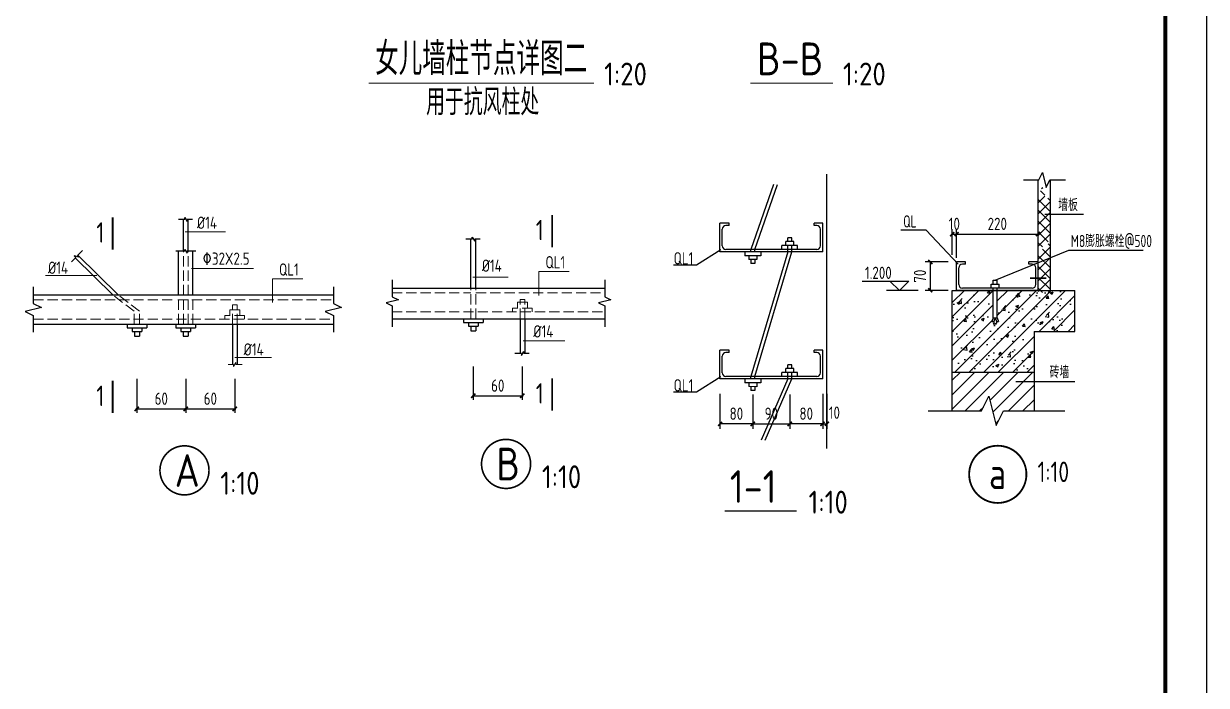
# Model space of a CAD drawing. Header units: millimetres. Extents: x 866309 to 879639, y 39442 to 44891.
# Drawn here: x 873738.4 to 874027.6, y 39610.6 to 39772.5 of the extents above; entities that cross this region are included whole.
import ezdxf

# ---------------------------------------------------------------- set-up
doc = ezdxf.new("R2010")
doc.units = ezdxf.units.MM
doc.header["$LTSCALE"] = 1000
doc.header["$MEASUREMENT"] = 0
doc.linetypes.add('2', pattern=[11.4, 9, -0.9, 0.6, -0.9])
doc.linetypes.add('DASH', pattern=[0.35, 0.25, -0.1])
for name, color, linetype, lineweight in [('1', 4, 'Continuous', 70), ('D3', 62, 'Continuous', 9), ('LZ', 64, 'Continuous', 9), ('数字', 3, 'Continuous', 9)]:
    doc.layers.add(name, color=color, linetype=linetype, lineweight=lineweight)
for name, color, linetype in [('10', 7, 'Continuous'), ('D1', 112, 'Continuous'), ('D2', 6, 'Continuous'), ('DIM', 7, 'Continuous'), ('PUB_DIM', 3, 'Continuous'), ('THIN', 7, 'Continuous'), ('中文', 7, 'Continuous'), ('文字', 7, 'Continuous'), ('标注', 7, 'Continuous'), ('桩', 6, 'Continuous'), ('独立基础', 2, 'Continuous'), ('轴线', 253, '2')]:
    doc.layers.add(name, color=color, linetype=linetype)
doc.styles.add('GBHZ', font='gbenor.shx', dxfattribs={"width": 0.9, "bigfont": 'gbcbig.shx'})
doc.dimstyles.new('100', dxfattribs={"dimscale": 0, "dimtxt": 3, "dimasz": 0.01, "dimexe": 1, "dimexo": 2, "dimgap": 1, "dimtad": 1, "dimdec": 0, "dimlfac": 100, "dimdsep": 46, "dimtxsty": 'GBHZ', "dimblk": 'JT', "dimcen": -2.5, "dimclrd": 7, "dimclre": 7, "dimclrt": 7, "dimadec": 0, "dimazin": 0, "dimtfac": 1, "dimtdec": 0, "dimtix": 1, "dimtmove": 2, "dimatfit": 3, "dimldrblk": 'JT', "dimfxl": 0, "dimtolj": 1, "dimlwd": -1, "dimlwe": -1, "dimarcsym": 0})
doc.dimstyles.new('Y10', dxfattribs={"dimscale": 0, "dimtxt": 3, "dimasz": 0.01, "dimexe": 1.2, "dimexo": 1, "dimgap": 1, "dimtad": 1, "dimdec": 0, "dimlfac": 10, "dimzin": 0, "dimdsep": 46, "dimtxsty": 'GBHZ', "dimblk1": 'DX', "dimblk2": 'DX', "dimsah": 1, "dimcen": 0.09, "dimdle": 1, "dimadec": 0, "dimazin": 0, "dimtfac": 1, "dimtdec": 0, "dimtix": 1, "dimtmove": 2, "dimatfit": 3, "dimldrblk": 'DX', "dimfxl": 0, "dimtolj": 1, "dimtzin": 0, "dimarcsym": 0})

# ---------------------------------------------------------------- blocks, each defined once
blk = doc.blocks.new('DX')
at = {"color": 0, "linetype": 'ByBlock', "const_width": 40}
blk.add_lwpolyline([(-54, -51), (46, 49)], dxfattribs=at)
blk = doc.blocks.new('*D45')
at = {"layer": 'Defpoints', "color": 0, "linetype": 'ByBlock', "transparency": 16777216}
for p in [(873965.49, 39714.18), (873960.09, 39707.19), (873965.49, 39707.19)]:
    blk.add_point(p, dxfattribs=at)
at = {"layer": 'dim', "color": 0, "linetype": 'ByBlock', "lineweight": -2, "transparency": 16777216}
for p, q in [((873964.49, 39714.18), (873958.89, 39714.18)), ((873960.09, 39714.17), (873960.09, 39707.2)), ((873964.49, 39707.19), (873958.89, 39707.19))]:
    blk.add_line(p, q, dxfattribs=at)
at = {"layer": 'dim', "color": 0, "linetype": 'ByBlock', "lineweight": -2, "transparency": 16777216, "xscale": 0.01, "yscale": 0.01, "zscale": 0.01}
for p, rotation in [((873960.09, 39714.18), 90), ((873960.09, 39707.19), 270)]:
    blk.add_blockref('DX', p, dxfattribs=dict(at, rotation=rotation))
at = {"layer": 'dim', "color": 0, "linetype": 'ByBlock', "transparency": 16777216, "insert": (873957.59, 39710.69), "char_height": 3, "attachment_point": 5, "rotation": 90, "style": 'GBHZ'}
blk.add_mtext('\\A1;70', dxfattribs=at)
blk = doc.blocks.new('*D46')
at = {"layer": 'Defpoints', "color": 0, "linetype": 'ByBlock', "transparency": 16777216}
for p in [(873966.49, 39720.99), (873965.49, 39714.91), (873966.49, 39714.18)]:
    blk.add_point(p, dxfattribs=at)
at = {"layer": 'dim', "color": 0, "linetype": 'ByBlock', "lineweight": -2, "transparency": 16777216}
for p, q in [((873965.48, 39720.99), (873965.47, 39720.99)), ((873965.49, 39715.91), (873965.49, 39722.19)), ((873965.49, 39720.99), (873966.49, 39720.99)), ((873966.49, 39715.18), (873966.49, 39722.19)), ((873966.5, 39720.99), (873966.51, 39720.99))]:
    blk.add_line(p, q, dxfattribs=at)
at = {"layer": 'dim', "color": 0, "linetype": 'ByBlock', "lineweight": -2, "transparency": 16777216, "xscale": 0.01, "yscale": 0.01, "zscale": 0.01}
blk.add_blockref('DX', (873965.49, 39720.99), dxfattribs=at)
at = {"layer": 'dim', "color": 0, "linetype": 'ByBlock', "lineweight": -2, "transparency": 16777216, "xscale": 0.01, "yscale": 0.01, "zscale": 0.01, "rotation": 180}
blk.add_blockref('DX', (873966.49, 39720.99), dxfattribs=at)
at = {"layer": 'dim', "color": 0, "linetype": 'ByBlock', "transparency": 16777216, "insert": (873965.99, 39723.49), "char_height": 3, "attachment_point": 5, "style": 'GBHZ'}
blk.add_mtext('\\A1;10', dxfattribs=at)
blk = doc.blocks.new('*D47')
at = {"layer": 'Defpoints', "color": 0, "linetype": 'ByBlock', "transparency": 16777216}
for p in [(873986.49, 39720.99), (873966.49, 39714.18), (873986.49, 39714.18)]:
    blk.add_point(p, dxfattribs=at)
at = {"layer": 'dim', "color": 0, "linetype": 'ByBlock', "lineweight": -2, "transparency": 16777216}
for p, q in [((873966.49, 39715.18), (873966.49, 39722.19)), ((873966.5, 39720.99), (873986.48, 39720.99)), ((873986.49, 39715.18), (873986.49, 39722.19))]:
    blk.add_line(p, q, dxfattribs=at)
at = {"layer": 'dim', "color": 0, "linetype": 'ByBlock', "lineweight": -2, "transparency": 16777216, "xscale": 0.01, "yscale": 0.01, "zscale": 0.01, "rotation": 180}
blk.add_blockref('DX', (873966.49, 39720.99), dxfattribs=at)
at = {"layer": 'dim', "color": 0, "linetype": 'ByBlock', "lineweight": -2, "transparency": 16777216, "xscale": 0.01, "yscale": 0.01, "zscale": 0.01}
blk.add_blockref('DX', (873986.49, 39720.99), dxfattribs=at)
at = {"layer": 'dim', "color": 0, "linetype": 'ByBlock', "transparency": 16777216, "insert": (873976.49, 39723.49), "char_height": 3, "attachment_point": 5, "style": 'GBHZ'}
blk.add_mtext('\\A1;220', dxfattribs=at)
blk = doc.blocks.new('JT')
at = {"color": 3}
blk.add_line((-20, 0), (20, 0), dxfattribs=at)
at = {"color": 3, "const_width": 40}
blk.add_lwpolyline([(-53, -53), (53, 53)], dxfattribs=at)
blk = doc.blocks.new('*D3747')
at = {"layer": 'Defpoints', "color": 0, "linetype": 'ByBlock', "transparency": 16777216}
for p in [(873848.34, 39690.58), (873860.34, 39690.58), (873860.34, 39681.41)]:
    blk.add_point(p, dxfattribs=at)
at = {"layer": 'DIM', "color": 7, "linetype": 'ByBlock', "transparency": 16777216}
for p, q in [((873848.34, 39688.58), (873848.34, 39680.41)), ((873860.34, 39688.58), (873860.34, 39680.41)), ((873848.35, 39681.41), (873860.33, 39681.41))]:
    blk.add_line(p, q, dxfattribs=at)
at = {"layer": 'DIM', "color": 7, "linetype": 'ByBlock', "transparency": 16777216, "xscale": 0.01, "yscale": 0.01, "zscale": 0.01, "rotation": 180}
blk.add_blockref('JT', (873848.34, 39681.41), dxfattribs=at)
at = {"layer": 'DIM', "color": 7, "linetype": 'ByBlock', "transparency": 16777216, "xscale": 0.01, "yscale": 0.01, "zscale": 0.01}
blk.add_blockref('JT', (873860.34, 39681.41), dxfattribs=at)
at = {"layer": 'DIM', "color": 7, "linetype": 'ByBlock', "transparency": 16777216, "insert": (873854.34, 39683.91), "char_height": 3, "attachment_point": 5, "style": 'GBHZ'}
blk.add_mtext('\\A1;60', dxfattribs=at)
blk = doc.blocks.new('*D3778')
at = {"layer": 'Defpoints', "color": 0, "linetype": 'ByBlock', "transparency": 16777216}
for p in [(873778.05, 39687.53, 6.02), (873790.05, 39687.53, 6.02), (873790.05, 39678.21)]:
    blk.add_point(p, dxfattribs=at)
at = {"layer": 'DIM', "color": 7, "linetype": 'ByBlock', "transparency": 16777216}
for p, q in [((873778.05, 39685.53), (873778.05, 39677.21)), ((873790.05, 39685.53), (873790.05, 39677.21)), ((873778.06, 39678.21), (873790.04, 39678.21))]:
    blk.add_line(p, q, dxfattribs=at)
at = {"layer": 'DIM', "color": 7, "linetype": 'ByBlock', "transparency": 16777216, "xscale": 0.01, "yscale": 0.01, "zscale": 0.01, "rotation": 180}
blk.add_blockref('JT', (873778.05, 39678.21), dxfattribs=at)
at = {"layer": 'DIM', "color": 7, "linetype": 'ByBlock', "transparency": 16777216, "xscale": 0.01, "yscale": 0.01, "zscale": 0.01}
blk.add_blockref('JT', (873790.05, 39678.21), dxfattribs=at)
at = {"layer": 'DIM', "color": 7, "linetype": 'ByBlock', "transparency": 16777216, "insert": (873784.05, 39680.71), "char_height": 3, "attachment_point": 5, "style": 'GBHZ'}
blk.add_mtext('\\A1;60', dxfattribs=at)
blk = doc.blocks.new('*D3779')
at = {"layer": 'Defpoints', "color": 0, "linetype": 'ByBlock', "transparency": 16777216}
for p in [(873766.05, 39687.53, 6.02), (873778.05, 39687.53, 6.02), (873778.05, 39678.21)]:
    blk.add_point(p, dxfattribs=at)
at = {"layer": 'DIM', "color": 7, "linetype": 'ByBlock', "transparency": 16777216}
for p, q in [((873766.05, 39685.53), (873766.05, 39677.21)), ((873778.05, 39685.53), (873778.05, 39677.21)), ((873766.06, 39678.21), (873778.04, 39678.21))]:
    blk.add_line(p, q, dxfattribs=at)
at = {"layer": 'DIM', "color": 7, "linetype": 'ByBlock', "transparency": 16777216, "xscale": 0.01, "yscale": 0.01, "zscale": 0.01, "rotation": 180}
blk.add_blockref('JT', (873766.05, 39678.21), dxfattribs=at)
at = {"layer": 'DIM', "color": 7, "linetype": 'ByBlock', "transparency": 16777216, "xscale": 0.01, "yscale": 0.01, "zscale": 0.01}
blk.add_blockref('JT', (873778.05, 39678.21), dxfattribs=at)
at = {"layer": 'DIM', "color": 7, "linetype": 'ByBlock', "transparency": 16777216, "insert": (873772.05, 39680.71), "char_height": 3, "attachment_point": 5, "style": 'GBHZ'}
blk.add_mtext('\\A1;60', dxfattribs=at)
blk = doc.blocks.new('*D3800')
at = {"layer": 'Defpoints', "color": 0, "linetype": 'ByBlock', "transparency": 16777216}
for p in [(873933.8, 39682.93), (873925.75, 39682.69), (873925.75, 39674.54)]:
    blk.add_point(p, dxfattribs=at)
at = {"layer": 'DIM', "color": 0, "linetype": 'ByBlock', "lineweight": -2, "transparency": 16777216}
for p, q in [((873925.75, 39681.69), (873925.75, 39673.34)), ((873933.8, 39681.93), (873933.8, 39673.34)), ((873933.79, 39674.54), (873925.76, 39674.54))]:
    blk.add_line(p, q, dxfattribs=at)
at = {"layer": 'DIM', "color": 0, "linetype": 'ByBlock', "lineweight": -2, "transparency": 16777216, "xscale": 0.01, "yscale": 0.01, "zscale": 0.01, "rotation": 180}
blk.add_blockref('DX', (873925.75, 39674.54), dxfattribs=at)
at = {"layer": 'DIM', "color": 0, "linetype": 'ByBlock', "lineweight": -2, "transparency": 16777216, "xscale": 0.01, "yscale": 0.01, "zscale": 0.01}
blk.add_blockref('DX', (873933.8, 39674.54), dxfattribs=at)
at = {"layer": 'DIM', "color": 0, "linetype": 'ByBlock', "transparency": 16777216, "insert": (873929.77, 39677.04), "char_height": 3, "attachment_point": 5, "style": 'GBHZ'}
blk.add_mtext('\\A1;80', dxfattribs=at)
blk = doc.blocks.new('*D3801')
at = {"layer": 'Defpoints', "color": 0, "linetype": 'ByBlock', "transparency": 16777216}
for p in [(873908.66, 39682.93), (873916.71, 39682.72), (873908.66, 39674.54)]:
    blk.add_point(p, dxfattribs=at)
at = {"layer": 'DIM', "color": 0, "linetype": 'ByBlock', "lineweight": -2, "transparency": 16777216}
for p, q in [((873908.66, 39681.93), (873908.66, 39673.34)), ((873916.71, 39681.72), (873916.71, 39673.34)), ((873916.7, 39674.54), (873908.67, 39674.54))]:
    blk.add_line(p, q, dxfattribs=at)
at = {"layer": 'DIM', "color": 0, "linetype": 'ByBlock', "lineweight": -2, "transparency": 16777216, "xscale": 0.01, "yscale": 0.01, "zscale": 0.01, "rotation": 180}
blk.add_blockref('DX', (873908.66, 39674.54), dxfattribs=at)
at = {"layer": 'DIM', "color": 0, "linetype": 'ByBlock', "lineweight": -2, "transparency": 16777216, "xscale": 0.01, "yscale": 0.01, "zscale": 0.01}
blk.add_blockref('DX', (873916.71, 39674.54), dxfattribs=at)
at = {"layer": 'DIM', "color": 0, "linetype": 'ByBlock', "transparency": 16777216, "insert": (873912.69, 39677.04), "char_height": 3, "attachment_point": 5, "style": 'GBHZ'}
blk.add_mtext('\\A1;80', dxfattribs=at)
blk = doc.blocks.new('*D3802')
at = {"layer": 'Defpoints', "color": 0, "linetype": 'ByBlock', "transparency": 16777216}
for p in [(873933.8, 39682.93), (873934.8, 39682.93), (873934.8, 39674.54)]:
    blk.add_point(p, dxfattribs=at)
at = {"layer": 'DIM', "color": 0, "linetype": 'ByBlock', "lineweight": -2, "transparency": 16777216}
for p, q in [((873933.8, 39681.93), (873933.8, 39673.34)), ((873934.8, 39681.93), (873934.8, 39673.34)), ((873933.79, 39674.54), (873933.78, 39674.54)), ((873933.8, 39674.54), (873934.8, 39674.54)), ((873934.81, 39674.54), (873934.82, 39674.54))]:
    blk.add_line(p, q, dxfattribs=at)
at = {"layer": 'DIM', "color": 0, "linetype": 'ByBlock', "lineweight": -2, "transparency": 16777216, "xscale": 0.01, "yscale": 0.01, "zscale": 0.01}
blk.add_blockref('DX', (873933.8, 39674.54), dxfattribs=at)
at = {"layer": 'DIM', "color": 0, "linetype": 'ByBlock', "lineweight": -2, "transparency": 16777216, "xscale": 0.01, "yscale": 0.01, "zscale": 0.01, "rotation": 180}
blk.add_blockref('DX', (873934.8, 39674.54), dxfattribs=at)
at = {"layer": 'DIM', "color": 0, "linetype": 'ByBlock', "transparency": 16777216, "insert": (873936.65, 39677.28), "char_height": 3, "attachment_point": 5, "style": 'GBHZ'}
blk.add_mtext('\\A1;10', dxfattribs=at)
blk = doc.blocks.new('*D3803')
at = {"layer": 'Defpoints', "color": 0, "linetype": 'ByBlock', "transparency": 16777216}
for p in [(873916.71, 39681.48), (873925.75, 39682.69), (873925.75, 39674.54)]:
    blk.add_point(p, dxfattribs=at)
at = {"layer": 'DIM', "color": 0, "linetype": 'ByBlock', "lineweight": -2, "transparency": 16777216}
for p, q in [((873916.71, 39680.48), (873916.71, 39673.34)), ((873925.75, 39681.69), (873925.75, 39673.34)), ((873916.72, 39674.54), (873925.74, 39674.54))]:
    blk.add_line(p, q, dxfattribs=at)
at = {"layer": 'DIM', "color": 0, "linetype": 'ByBlock', "lineweight": -2, "transparency": 16777216, "xscale": 0.01, "yscale": 0.01, "zscale": 0.01, "rotation": 180}
blk.add_blockref('DX', (873916.71, 39674.54), dxfattribs=at)
at = {"layer": 'DIM', "color": 0, "linetype": 'ByBlock', "lineweight": -2, "transparency": 16777216, "xscale": 0.01, "yscale": 0.01, "zscale": 0.01}
blk.add_blockref('DX', (873925.75, 39674.54), dxfattribs=at)
at = {"layer": 'DIM', "color": 0, "linetype": 'ByBlock', "transparency": 16777216, "insert": (873921.23, 39677.04), "char_height": 3, "attachment_point": 5, "style": 'GBHZ'}
blk.add_mtext('\\A1;90', dxfattribs=at)

msp = doc.modelspace()

# ---------------------------------------------------------------- hatches: boundary and pattern name
at = {"layer": 'dim', "linetype": 'ByBlock'}
h = msp.add_hatch(dxfattribs=at)
h.set_pattern_fill('ANSI37', color=256, scale=15, style=0)
h.set_pattern_definition([(45, (474538.305, 183627.478), (-1.325825215, 1.325825215), []), (135, (474538.305, 183627.478), (-1.325825215, -1.325825215), [])])
h.paths.add_polyline_path([(873989.492, 39730.795), (873989.363, 39730.795), (873988.463, 39728.995), (873987.563, 39732.595), (873986.663, 39730.795), (873986.492, 39730.795), (873986.492, 39716.904), (873989.492, 39719.615)])
h = msp.add_hatch(dxfattribs=at)
h.set_pattern_fill('ANSI37', color=256, scale=15, style=0)
h.set_pattern_definition([(45, (474538.305, 183626.978), (-1.325825215, 1.325825215), []), (135, (474538.305, 183626.978), (-1.325825215, -1.325825215), [])])
h.paths.add_polyline_path([(873989.492, 39719.115), (873986.492, 39716.404), (873986.492, 39706.686), (873989.492, 39706.686)])
h = msp.add_hatch(dxfattribs=at)
h.set_pattern_fill('ANSI31', color=256, scale=20, style=0)
h.set_pattern_definition([(45, (4499.455, -1951.883), (-1.767766953, 1.767766953), [])])
h.paths.add_polyline_path([(873985.492, 39697.186), (873995.489, 39697.186), (873995.489, 39707.186), (873976.473, 39707.186), (873976.473, 39700.501), (873976.798, 39699.607), (873976.317, 39699.607), (873976.317, 39699.209), (873975.992, 39698.928), (873975.667, 39699.209), (873975.667, 39699.607), (873975.186, 39699.607), (873975.512, 39700.501), (873975.512, 39707.186), (873966.492, 39707.186), (873965.492, 39707.186), (873965.492, 39687.185), (873985.492, 39687.185)])
h = msp.add_hatch(dxfattribs=at)
h.set_pattern_fill('ANSI31', color=256, scale=20, style=0)
h.set_pattern_definition([(45, (4730.483, -1510.0797), (-1.767766953, 1.767766953), [])])
h.paths.add_polyline_path([(873985.492, 39687.185), (873965.492, 39687.185), (873965.492, 39677.743), (873972.63, 39677.743), (873974.43, 39681.343), (873976.23, 39674.142), (873978.03, 39677.742), (873985.492, 39677.742)])
at = {"layer": '标注'}
h = msp.add_hatch(dxfattribs=at)
h.set_pattern_fill('AR-CONC', color=256)
h.set_pattern_definition([(50, (4499.455, -1951.883), (7.172601826, -0.62752135), [0.75, -8.25]), (355, (4499.455, -1951.883), (-1.387513336, 7.52192134), [0.6, -6.6]), (100.4514445, (4500.053, -1951.9354), (5.78508847, 6.89439991), [0.63740192, -7.01142112]), (46.1842, (4499.455, -1949.883), (10.67241331, -1.65519281), [1.125, -12.375]), (96.6356355, (4500.344, -1950.021), (9.34661946, 9.74118601), [0.95610342, -10.5171376]), (351.184164, (4499.455, -1949.883), (9.34661945, 9.741186), [0.9, -9.90000001]), (21, (4500.455, -1950.383), (5.96907052, -4.026188907), [0.75, -8.25]), (326, (4500.455, -1950.383), (2.43315332, 7.25150045), [0.6, -6.6]), (71.4514447, (4500.9524, -1950.7186), (8.40222377, 3.22531153), [0.6374019, -7.01142112]), (37.5, (4499.455, -1951.883), (0.121598553, 3.328938538), [0, -6.52, 0, -6.7, 0, -6.625]), (7.5, (4499.455, -1951.883), (2.630695374, 3.944117119), [0, -3.82, 0, -6.37, 0, -2.525]), (327.5, (4497.225, -1951.883), (5.338224362, -0.225548717), [0, -2.5, 0, -7.8, 0, -10.35]), (317.5, (4496.225, -1951.883), (5.831861693, 1.001049823), [0, -3.25, 0, -5.18, 0, -7.35])])
h.paths.add_polyline_path([(873985.492, 39697.186), (873995.489, 39697.186), (873995.489, 39707.186), (873976.473, 39707.186), (873976.473, 39700.501), (873976.798, 39699.607), (873976.317, 39699.607), (873976.317, 39699.209), (873975.992, 39698.928), (873975.667, 39699.209), (873975.667, 39699.607), (873975.186, 39699.607), (873975.512, 39700.501), (873975.512, 39707.186), (873966.492, 39707.186), (873965.492, 39707.186), (873965.492, 39687.185), (873985.492, 39687.185)])

# ---------------------------------------------------------------- linework, layer by layer
at = {"color": 0}
msp.add_line((874027.612, 40042.627), (874027.612, 39448.627), dxfattribs=at)
at = {"color": 251}
for p, q in [((873934.798, 39668.494), (873934.798, 39735.608)), ((873908.853, 39717.123, 1.667), (873902.976, 39713.369, -1.667)), ((873902.976, 39713.369, -1.667), (873897.289, 39713.369, -1.667)), ((873908.853, 39686.034, 1.667), (873902.976, 39682.28, -1.667)), ((873902.976, 39682.28, -1.667), (873897.289, 39682.28, -1.667))]:
    msp.add_line(p, q, dxfattribs=at)
at = {"color": 0, "const_width": 1}
msp.add_lwpolyline([(874017.612, 39458.627), (873211.612, 39458.627), (873211.612, 40032.627), (874017.612, 40032.627)], close=True, dxfattribs=at)
at = {"linetype": 'ByBlock', "ltscale": 0.5, "const_width": 0.4, "elevation": 6.024}
msp.add_lwpolyline([(873771.727, 39663.166, 1), (873783.727, 39663.166, 1)], format="xyb", close=True, dxfattribs=at)
at = {"linetype": 'ByBlock', "ltscale": 0.5, "const_width": 0.4}
msp.add_lwpolyline([(873850.371, 39664.742, 1), (873862.371, 39664.742, 1)], format="xyb", close=True, dxfattribs=at)
at = {"layer": '1', "color": 2, "const_width": 0.48}
for points in [[(873760.189, 39717.132), (873760.189, 39725.054)], [(873867.644, 39717.727), (873867.644, 39725.649)], [(873867.644, 39677.758), (873867.644, 39685.68)], [(873760.189, 39677.162), (873760.189, 39685.084)]]:
    msp.add_lwpolyline(points, dxfattribs=at)
at = {"layer": '10', "const_width": 0.45}
msp.add_lwpolyline([(873983.61, 39662.194, 1), (873969.61, 39662.194, 1), (873983.61, 39662.194, 1)], format="xyb", close=True, dxfattribs=at)
at = {"layer": 'D1', "color": 251}
for p, q in [((873777.782, 39724.556, 6.024), (873776.261, 39724.556, 6.024)), ((873777.782, 39724.556, 6.024), (873777.782, 39725.024, 6.024)), ((873777.782, 39725.024, 6.024), (873778.367, 39724.088, 6.024)), ((873779.654, 39724.556, 6.024), (873778.367, 39724.556, 6.024)), ((873778.367, 39724.088, 6.024), (873778.367, 39724.556, 6.024)), ((873848.099, 39719.722), (873846.537, 39719.722)), ((873848.099, 39719.722), (873848.099, 39720.203)), ((873848.099, 39720.203), (873848.7, 39719.242)), ((873850.023, 39719.722), (873848.7, 39719.722)), ((873848.7, 39719.242), (873848.7, 39719.722)), ((873750.109, 39714.233, 6.024), (873751.128, 39715.261, 6.024)), ((873751.965, 39715.359, 6.024), (873750.754, 39715.632, 6.024)), ((873750.754, 39715.632, 6.024), (873751.128, 39715.261, 6.024)), ((873751.591, 39715.729, 6.024), (873752.795, 39716.945, 6.024)), ((873751.591, 39715.729, 6.024), (873751.965, 39715.359, 6.024)), ((873777.782, 39716.766, 6.024), (873775.594, 39716.766, 6.024)), ((873777.782, 39717.234, 6.024), (873778.367, 39716.298, 6.024)), ((873777.782, 39716.766, 6.024), (873777.782, 39717.234, 6.024)), ((873780.509, 39716.766, 6.024), (873778.367, 39716.766, 6.024)), ((873778.367, 39716.298, 6.024), (873778.367, 39716.766, 6.024)), ((873860.101, 39691.762), (873858.538, 39691.762)), ((873860.101, 39691.281), (873860.702, 39692.243)), ((873860.101, 39691.762), (873860.101, 39691.281)), ((873860.702, 39692.243), (873860.702, 39691.762)), ((873862.024, 39691.762), (873860.702, 39691.762))]:
    msp.add_line(p, q, dxfattribs=at)
at = {"layer": 'D1'}
for p, q in [((873943.486, 39709.49), (873954.84, 39709.49)), ((873950.232, 39709.49), (873952.536, 39707.186)), ((873954.84, 39709.49), (873952.536, 39707.186)), ((873957.156, 39707.186), (873949.361, 39707.186))]:
    msp.add_line(p, q, dxfattribs=at)
at = {"layer": 'D2'}
for p, q in [((873921.75, 39733.077), (873916.229, 39717.221)), ((873917.191, 39717.221), (873922.712, 39733.077)), ((873777.466, 39716.766, 6.024), (873777.466, 39724.567, 6.024)), ((873778.636, 39716.766, 6.024), (873778.636, 39724.567, 6.024)), ((873910.924, 39723.656), (873908.664, 39723.656)), ((873908.664, 39716.657), (873908.664, 39723.656)), ((873910.924, 39723.092), (873910.924, 39723.656)), ((873933.798, 39723.656), (873931.744, 39723.656)), ((873931.744, 39723.092), (873931.744, 39723.656)), ((873933.798, 39716.657), (873933.798, 39723.656)), ((873909.234, 39718.122), (873909.234, 39722.191)), ((873910.924, 39723.092), (873910.136, 39723.092)), ((873932.333, 39723.092), (873931.744, 39723.092)), ((873933.234, 39718.122), (873933.234, 39722.191)), ((873847.776, 39707.78), (873847.776, 39719.722)), ((873848.978, 39707.78), (873848.978, 39719.722)), ((873927.673, 39718.181), (873923.827, 39718.18)), ((873923.827, 39717.219), (873923.827, 39718.18)), ((873926.712, 39719.143), (873924.788, 39719.142)), ((873924.789, 39718.181), (873924.788, 39719.142)), ((873925.269, 39719.142), (873925.269, 39720.104)), ((873926.23, 39720.104), (873925.269, 39720.104)), ((873925.278, 39716.657), (873925.279, 39718.181)), ((873926.231, 39719.143), (873926.23, 39720.104)), ((873926.24, 39716.657), (873926.241, 39718.192)), ((873926.712, 39718.181), (873926.712, 39719.143)), ((873927.674, 39717.22), (873927.673, 39718.181)), ((873760.208, 39706.083, 6.024), (873751.034, 39715.166, 6.024)), ((873761.524, 39706.083, 6.024), (873751.685, 39715.824, 6.024)), ((873776.296, 39706.083, 6.024), (873776.296, 39716.766, 6.024)), ((873779.806, 39706.083, 6.024), (873779.806, 39716.766, 6.024)), ((873933.798, 39716.657), (873908.664, 39716.657)), ((873932.333, 39717.221), (873910.136, 39717.221)), ((873914.787, 39716.659), (873914.786, 39715.698)), ((873918.633, 39715.697), (873914.786, 39715.698)), ((873915.748, 39715.698), (873915.748, 39714.736)), ((873917.671, 39714.735), (873915.748, 39714.736)), ((873916.228, 39714.736), (873916.228, 39713.774)), ((873916.229, 39716.659), (873916.229, 39717.221)), ((873925.278, 39716.657), (873916.229, 39686.132)), ((873917.19, 39714.736), (873917.19, 39713.774)), ((873917.191, 39716.659), (873917.191, 39717.221)), ((873917.191, 39686.132), (873926.24, 39716.657)), ((873917.671, 39715.697), (873917.671, 39714.735)), ((873918.633, 39716.658), (873918.633, 39715.697)), ((873917.19, 39713.774), (873916.228, 39713.774)), ((873968.746, 39714.184), (873966.492, 39714.184)), ((873966.492, 39707.186), (873966.492, 39714.184)), ((873967.062, 39708.651), (873967.062, 39712.719)), ((873968.746, 39713.621), (873967.964, 39713.621)), ((873968.746, 39713.621), (873968.746, 39714.184)), ((873986.492, 39714.184), (873984.239, 39714.184)), ((873984.239, 39713.621), (873984.239, 39714.184)), ((873985.027, 39713.621), (873984.239, 39713.621)), ((873985.929, 39708.651), (873985.929, 39712.719)), ((873986.492, 39707.186), (873986.492, 39714.184)), ((873975.512, 39708.711), (873975.512, 39709.673)), ((873975.512, 39709.673), (873976.473, 39709.673)), ((873976.473, 39708.711), (873976.473, 39709.673)), ((873740.743, 39706.083, 6.024), (873776.063, 39706.083, 6.024)), ((873776.063, 39706.083, 6.024), (873814.16, 39706.083, 6.024)), ((873828.435, 39707.78), (873847.776, 39707.78)), ((873828.435, 39707.78), (873847.776, 39707.78)), ((873847.776, 39707.78), (873880.481, 39707.78)), ((873848.978, 39707.78), (873880.481, 39707.78)), ((873986.492, 39707.186), (873966.492, 39707.186)), ((873985.027, 39707.75), (873967.964, 39707.75)), ((873975.031, 39707.75), (873975.031, 39708.711)), ((873975.031, 39708.711), (873976.954, 39708.711)), ((873975.512, 39700.501), (873975.512, 39707.75)), ((873976.473, 39700.501), (873976.473, 39707.75)), ((873976.954, 39707.75), (873976.954, 39708.711)), ((873828.435, 39700.278), (873880.481, 39700.278)), ((873845.973, 39700.278), (873845.973, 39699.376)), ((873850.781, 39700.278), (873850.781, 39699.376)), ((873859.777, 39700.278), (873859.777, 39691.762)), ((873860.979, 39700.278), (873860.979, 39691.762)), ((873975.512, 39700.501), (873975.186, 39699.607)), ((873975.512, 39700.501), (873976.473, 39700.501)), ((873975.992, 39700.501), (873975.667, 39699.607)), ((873975.992, 39700.501), (873976.317, 39699.607)), ((873976.473, 39700.501), (873976.798, 39699.607)), ((873740.743, 39698.971, 6.024), (873811.112, 39698.971, 6.024)), ((873740.743, 39698.971, 6.024), (873814.16, 39698.971, 6.024)), ((873763.704, 39698.971, 6.024), (873763.704, 39698.069, 6.024)), ((873763.704, 39698.069, 6.024), (873768.512, 39698.069, 6.024)), ((873764.906, 39698.069, 6.024), (873764.906, 39697.167, 6.024)), ((873767.31, 39698.069, 6.024), (873767.31, 39697.167, 6.024)), ((873768.512, 39698.971, 6.024), (873768.512, 39698.069, 6.024)), ((873775.631, 39698.971, 6.024), (873775.631, 39698.069, 6.024)), ((873775.631, 39698.069, 6.024), (873780.439, 39698.069, 6.024)), ((873776.833, 39698.069, 6.024), (873776.833, 39697.167, 6.024)), ((873779.237, 39698.069, 6.024), (873779.237, 39697.167, 6.024)), ((873780.439, 39698.971, 6.024), (873780.439, 39698.069, 6.024)), ((873789.435, 39698.971, 6.024), (873789.435, 39689.054, 6.024)), ((873790.637, 39698.971, 6.024), (873790.637, 39689.054, 6.024)), ((873845.973, 39699.376), (873850.781, 39699.376)), ((873847.175, 39699.376), (873847.175, 39698.474)), ((873847.175, 39698.474), (873849.579, 39698.474)), ((873847.776, 39698.474), (873847.776, 39697.272)), ((873847.776, 39697.272), (873848.978, 39697.272)), ((873848.978, 39698.474), (873848.978, 39697.272)), ((873849.579, 39699.376), (873849.579, 39698.474)), ((873975.186, 39699.607), (873975.667, 39699.607)), ((873975.667, 39699.607), (873975.667, 39699.209)), ((873975.667, 39699.209), (873975.992, 39698.928)), ((873976.317, 39699.209), (873975.992, 39698.928)), ((873976.317, 39699.607), (873976.798, 39699.607)), ((873976.317, 39699.607), (873976.317, 39699.209)), ((873764.906, 39697.167, 6.024), (873767.31, 39697.167, 6.024)), ((873765.507, 39697.167, 6.024), (873765.507, 39695.965, 6.024)), ((873765.507, 39695.965, 6.024), (873766.709, 39695.965, 6.024)), ((873766.709, 39697.167, 6.024), (873766.709, 39695.965, 6.024)), ((873776.833, 39697.167, 6.024), (873779.237, 39697.167, 6.024)), ((873777.434, 39697.167, 6.024), (873777.434, 39695.965, 6.024)), ((873777.434, 39695.965, 6.024), (873778.636, 39695.965, 6.024)), ((873778.636, 39697.167, 6.024), (873778.636, 39695.965, 6.024)), ((873910.924, 39692.567), (873908.664, 39692.567)), ((873908.664, 39685.568), (873908.664, 39692.567)), ((873910.924, 39692.003), (873910.136, 39692.003)), ((873910.924, 39692.003), (873910.924, 39692.567)), ((873933.798, 39692.567), (873931.744, 39692.567)), ((873931.744, 39692.003), (873931.744, 39692.567)), ((873932.333, 39692.003), (873931.744, 39692.003)), ((873933.798, 39685.568), (873933.798, 39692.567)), ((873909.234, 39687.033), (873909.234, 39691.102)), ((873925.269, 39688.053), (873925.269, 39689.015)), ((873926.23, 39689.015), (873925.269, 39689.015)), ((873926.231, 39688.054), (873926.23, 39689.015)), ((873933.234, 39687.033), (873933.234, 39691.102)), ((873932.333, 39686.132), (873910.136, 39686.132)), ((873916.229, 39685.57), (873916.229, 39686.132)), ((873917.191, 39685.57), (873917.191, 39686.132)), ((873927.673, 39687.092), (873923.827, 39687.091)), ((873923.827, 39686.13), (873923.827, 39687.091)), ((873926.712, 39688.054), (873924.788, 39688.053)), ((873924.789, 39687.092), (873924.788, 39688.053)), ((873925.278, 39685.568), (873925.279, 39687.092)), ((873926.24, 39685.568), (873926.241, 39687.103)), ((873926.712, 39687.092), (873926.712, 39688.054)), ((873927.674, 39686.131), (873927.673, 39687.092)), ((873933.798, 39685.568), (873908.664, 39685.568)), ((873914.787, 39685.571), (873914.786, 39684.609)), ((873918.633, 39684.608), (873914.786, 39684.609)), ((873915.748, 39684.609), (873915.748, 39683.647)), ((873917.671, 39683.646), (873915.748, 39683.647)), ((873916.228, 39683.647), (873916.228, 39682.685)), ((873917.19, 39683.647), (873917.19, 39682.685)), ((873917.671, 39684.608), (873917.671, 39683.646)), ((873918.633, 39685.569), (873918.633, 39684.608)), ((873925.278, 39685.568), (873918.781, 39670.568)), ((873919.743, 39670.568), (873926.24, 39685.568)), ((873917.19, 39682.685), (873916.228, 39682.685))]:
    msp.add_line(p, q, dxfattribs=at)
for centre, start, end in [((873910.136, 39722.191), 90, 180), ((873932.333, 39722.191), 0, 90), ((873910.136, 39718.122), 180, 270), ((873932.333, 39718.122), 270, 0), ((873967.964, 39712.719), 90, 180), ((873985.027, 39712.719), 0, 90), ((873967.964, 39708.651), 180, 270), ((873985.027, 39708.651), 270, 0), ((873910.136, 39691.102), 90, 180), ((873932.333, 39691.102), 0, 90), ((873910.136, 39687.033), 180, 270), ((873932.333, 39687.033), 270, 0)]:
    msp.add_arc(centre, 0.902, start, end, dxfattribs=at)
at = {"layer": 'D3', "color": 251}
for p, q in [((873787.761, 39721.53, 6.024), (873777.925, 39721.53, 6.024)), ((873779.429, 39712.593, 6.024), (873794.604, 39712.593, 6.024)), ((873864.362, 39711.81), (873864.362, 39705.993)), ((873864.362, 39711.81), (873871.824, 39711.81)), ((873756.272, 39710.858, 6.024), (873743.756, 39710.858, 6.024)), ((873799.218, 39710.03), (873799.218, 39704.214)), ((873799.218, 39710.03), (873806.68, 39710.03)), ((873848.279, 39710.447), (873856.878, 39710.447)), ((873860.52, 39694.849), (873870.701, 39694.849)), ((873798.99, 39690.752, 6.024), (873790.015, 39690.752, 6.024))]:
    msp.add_line(p, q, dxfattribs=at)
at = {"layer": 'D3'}
for p, q in [((873788.45, 39689.054, 6.024), (873789.737, 39689.054, 6.024)), ((873790.322, 39689.522, 6.024), (873789.737, 39688.586, 6.024)), ((873789.737, 39688.586, 6.024), (873789.737, 39689.054, 6.024)), ((873790.322, 39689.054, 6.024), (873790.322, 39689.522, 6.024)), ((873790.322, 39689.054, 6.024), (873791.843, 39689.054, 6.024))]:
    msp.add_line(p, q, dxfattribs=at)
at = {"layer": 'dim', "linetype": 'ByBlock'}
for p, q in [((873986.492, 39707.186), (873986.492, 39734.221)), ((873989.492, 39707.186), (873989.492, 39734.221)), ((873988.121, 39725.885), (873997.55, 39725.885)), ((873959.096, 39721.945), (873952.9, 39721.945)), ((873966.917, 39713.625), (873959.096, 39721.945)), ((873975.992, 39709.673), (873994.017, 39717.086)), ((873994.017, 39717.086), (874012.149, 39717.086)), ((873980.989, 39684.881), (873995.47, 39684.881))]:
    msp.add_line(p, q, dxfattribs=at)
at = {"layer": 'dim', "linetype": 'ByBlock', "const_width": 0.4}
msp.add_lwpolyline([(873988.519, 39710.185), (873984.482, 39710.185)], dxfattribs=at)
at = {"layer": 'LZ', "color": 251, "linetype": 'DASH', "ltscale": 0.01}
for p, q in [((873777.466, 39706.083, 6.024), (873777.466, 39716.766, 6.024)), ((873778.636, 39706.083, 6.024), (873778.636, 39716.766, 6.024)), ((873765.392, 39702.139, 6.024), (873760.208, 39706.083, 6.024)), ((873766.709, 39702.139, 6.024), (873761.524, 39706.083, 6.024)), ((873776.296, 39698.971, 6.024), (873776.296, 39706.083, 6.024)), ((873777.466, 39698.971, 6.024), (873777.466, 39706.04, 6.024)), ((873778.636, 39698.971, 6.024), (873778.636, 39705.984, 6.024)), ((873779.806, 39698.971, 6.024), (873779.806, 39705.984, 6.024)), ((873828.435, 39706.578), (873847.776, 39706.578)), ((873847.776, 39700.278), (873847.776, 39707.78)), ((873848.978, 39700.278), (873848.978, 39707.78)), ((873848.978, 39706.578), (873880.481, 39706.578)), ((873740.743, 39704.912, 6.024), (873774.893, 39704.912, 6.024)), ((873776.063, 39704.912, 6.024), (873814.16, 39704.912, 6.024)), ((873789.435, 39698.971, 6.024), (873789.435, 39703.679, 6.024)), ((873790.637, 39703.679, 6.024), (873789.435, 39703.679, 6.024)), ((873790.637, 39698.971, 6.024), (873790.637, 39703.679, 6.024)), ((873859.176, 39702.882), (873859.176, 39704.284)), ((873861.58, 39704.284), (873859.176, 39704.284)), ((873859.777, 39700.278), (873859.777, 39704.986)), ((873860.979, 39704.986), (873859.777, 39704.986)), ((873860.979, 39700.278), (873860.979, 39704.986)), ((873861.58, 39702.882), (873861.58, 39704.284)), ((873765.392, 39698.971, 6.024), (873765.392, 39702.139, 6.024)), ((873766.709, 39698.971, 6.024), (873766.709, 39702.139, 6.024)), ((873792.44, 39701.075, 6.024), (873787.632, 39701.075, 6.024)), ((873787.632, 39700.173, 6.024), (873787.632, 39701.075, 6.024)), ((873788.834, 39701.075, 6.024), (873788.834, 39702.477, 6.024)), ((873791.238, 39702.477, 6.024), (873788.834, 39702.477, 6.024)), ((873791.238, 39701.075, 6.024), (873791.238, 39702.477, 6.024)), ((873792.44, 39700.173, 6.024), (873792.44, 39701.075, 6.024)), ((873828.435, 39701.98), (873880.481, 39701.98)), ((873862.782, 39702.882), (873857.974, 39702.882)), ((873857.974, 39701.98), (873857.974, 39702.882)), ((873862.782, 39701.98), (873862.782, 39702.882)), ((873740.743, 39700.141, 6.024), (873814.16, 39700.141, 6.024))]:
    msp.add_line(p, q, dxfattribs=at)
at = {"layer": 'THIN', "linetype": 'ByBlock'}
for p, q in [((873986.663, 39734.221), (873987.563, 39736.021)), ((873987.563, 39736.021), (873988.463, 39732.421)), ((873982.87, 39734.221), (873986.663, 39734.221)), ((873988.463, 39732.421), (873989.363, 39734.221)), ((873989.363, 39734.221), (873993.156, 39734.221)), ((873740.743, 39708.083, 6.024), (873740.743, 39704.027, 6.024)), ((873814.16, 39708.083, 6.024), (873814.16, 39704.027, 6.024)), ((873740.743, 39704.027, 6.024), (873742.743, 39703.027, 6.024)), ((873814.16, 39704.027, 6.024), (873816.16, 39703.027, 6.024)), ((873742.743, 39703.027, 6.024), (873738.743, 39702.027, 6.024)), ((873738.743, 39702.027, 6.024), (873740.743, 39701.027, 6.024)), ((873740.743, 39701.027, 6.024), (873740.743, 39696.971, 6.024)), ((873816.16, 39703.027, 6.024), (873812.16, 39702.027, 6.024)), ((873812.16, 39702.027, 6.024), (873814.16, 39701.027, 6.024)), ((873814.16, 39701.027, 6.024), (873814.16, 39696.971, 6.024)), ((873972.63, 39677.743), (873974.43, 39681.343)), ((873974.43, 39681.343), (873976.23, 39674.142)), ((873959.599, 39677.743), (873972.63, 39677.743)), ((873976.23, 39674.142), (873978.03, 39677.742)), ((873978.03, 39677.742), (873992.99, 39677.742))]:
    msp.add_line(p, q, dxfattribs=at)
at = {"layer": 'THIN'}
for p, q in [((873828.528, 39709.78), (873828.528, 39705.654)), ((873880.481, 39709.78), (873880.481, 39705.654)), ((873830.028, 39704.904), (873827.028, 39704.154)), ((873827.028, 39704.154), (873828.528, 39703.404)), ((873828.528, 39705.654), (873830.028, 39704.904)), ((873828.528, 39703.404), (873828.528, 39698.278)), ((873881.981, 39704.904), (873878.981, 39704.154)), ((873878.981, 39704.154), (873880.481, 39703.404)), ((873880.481, 39705.654), (873881.981, 39704.904)), ((873880.481, 39703.404), (873880.481, 39698.278))]:
    msp.add_line(p, q, dxfattribs=at)
at = {"layer": '文字', "color": 6, "const_width": 0.32}
for points in [[(873822.745, 39757.915), (873877.897, 39757.915)], [(873916.11, 39757.915), (873936.302, 39757.915)], [(873909.823, 39653.256), (873927.457, 39653.256)]]:
    msp.add_lwpolyline(points, dxfattribs=at)
at = {"layer": '桩'}
for p, q in [((873918.633, 39716.658), (873914.787, 39716.659)), ((873918.633, 39685.569), (873914.787, 39685.571))]:
    msp.add_line(p, q, dxfattribs=at)
at = {"layer": '独立基础'}
for p, q in [((873965.492, 39677.743), (873965.492, 39707.186)), ((873965.492, 39707.186), (873995.489, 39707.186)), ((873995.489, 39697.186), (873995.489, 39707.186)), ((873985.492, 39697.186), (873985.492, 39677.742)), ((873985.492, 39697.186), (873995.489, 39697.186)), ((873965.492, 39687.185), (873985.492, 39687.185))]:
    msp.add_line(p, q, dxfattribs=at)

# ---------------------------------------------------------------- texts
at = {"layer": '10', "style": 'GBHZ', "width": 0.9}
msp.add_text('a', height=7.7, dxfattribs=at).set_placement((873974.472, 39658.575))
at = {"layer": 'D1', "style": 'GBHZ', "width": 0.9}
msp.add_text('1.200', height=3, dxfattribs=at).set_placement((873944.122, 39710.009))
at = {"layer": 'PUB_DIM', "style": 'GBHZ', "width": 0.9}
for p in [(873756.191, 39718.874), (873863.645, 39719.47), (873756.191, 39678.904), (873863.645, 39679.5)]:
    msp.add_text('1', height=5, dxfattribs=at).set_placement(p)
at = {"layer": '中文', "style": 'GBHZ', "width": 0.9}
msp.add_text('1:10', height=5, dxfattribs=at).set_placement((873986.335, 39660.306, -0.009))
at = {"layer": '数字', "style": 'GBHZ', "width": 0.9}
for s, p in [('%%C14', (873780.803, 39722.262, 6.024)), ('%%13032X2.5', (873782.126, 39713.47, 6.024)), ('%%C14', (873850.443, 39711.75)), ('QL1', (873866.001, 39712.599)), ('QL1', (873897.338, 39713.561, -1.667)), ('%%C14', (873744.381, 39711.244, 6.024)), ('QL1', (873800.856, 39710.819)), ('%%C14', (873863.045, 39695.67)), ('%%C14', (873792.209, 39691.258, 6.024)), ('QL1', (873897.338, 39682.473, -1.667))]:
    msp.add_text(s, height=3, dxfattribs=at).set_placement(p)
at = {"layer": '文字', "color": 6, "style": 'GBHZ'}
for s, height, p in [('女儿墙柱节点详图二', 8, (873824.352, 39759.866)), ('B-B', 8, (873917.718, 39759.866)), ('1:20', 5.6, (873880.346, 39757.35)), ('1:20', 5.6, (873938.751, 39757.35)), ('用于抗风柱处', 6.4, (873836.821, 39750.088)), ('B', 8, (873853.976, 39660.709)), ('A', 8, (873775.332, 39659.132, 6.024)), ('1:10', 5.6, (873786.493, 39657.214, 6.015)), ('1:10', 5.6, (873865.137, 39658.79, -0.009)), ('1-1', 8, (873911.074, 39655.207)), ('1:10', 5.6, (873930.337, 39652.586))]:
    msp.add_text(s, height=height, dxfattribs=at).set_placement(p)
at = {"layer": '轴线', "color": 61, "linetype": 'ByBlock', "style": 'GBHZ', "width": 0.8}
for s, p in [('墙板', (873991.394, 39726.621)), ('QL', (873953.492, 39722.59)), ('M8膨胀螺栓@500', (873994.461, 39717.787)), ('砖墙', (873989.283, 39685.713))]:
    msp.add_text(s, height=3, dxfattribs=at).set_placement(p)

# ---------------------------------------------------------------- dimensions: what is measured, and where the dimension line sits
at = {"layer": 'dim', "color": 6, "linetype": 'ByBlock'}
dim = msp.add_linear_dim(base=(873966.492, 39720.994), p1=(873965.492, 39714.913), p2=(873966.492, 39714.184), dimstyle='Y10', override={"dimscale": 1}, dxfattribs=at)
dim.commit()
dim.dimension.update_dxf_attribs({"geometry": '*D46', "text_midpoint": (873965.992, 39723.494)})
dim = msp.add_linear_dim(base=(873986.492, 39720.994), p1=(873966.492, 39714.184), p2=(873986.492, 39714.184), text='220', dimstyle='Y10', override={"dimscale": 1}, dxfattribs=at)
dim.commit()
dim.dimension.update_dxf_attribs({"geometry": '*D47', "text_midpoint": (873976.492, 39723.494)})
dim = msp.add_linear_dim(base=(873960.086, 39707.186), p1=(873965.492, 39714.184), p2=(873965.492, 39707.186), angle=90, dimstyle='Y10', override={"dimscale": 1}, dxfattribs=at)
dim.commit()
dim.dimension.update_dxf_attribs({"geometry": '*D45', "text_midpoint": (873957.586, 39710.685)})
at = {"layer": 'DIM', "color": 4, "linetype": 'ByBlock'}
for base, p1, p2, picture, middle in [((873860.341, 39681.406), (873848.34, 39690.579), (873860.341, 39690.579), '*D3747', (873854.34, 39683.906)), ((873778.051, 39678.208), (873766.051, 39687.53, 6.024), (873778.051, 39687.53, 6.024), '*D3779', (873772.051, 39680.708)), ((873790.052, 39678.208), (873778.051, 39687.53, 6.024), (873790.052, 39687.53, 6.024), '*D3778', (873784.052, 39680.708))]:
    dim = msp.add_linear_dim(base=base, p1=p1, p2=p2, dimstyle='100', override={"dimscale": 1, "dimlfac": 5}, dxfattribs=at)
    dim.commit()
    dim.dimension.update_dxf_attribs({"geometry": picture, "text_midpoint": middle})
at = {"layer": 'DIM', "color": 0, "linetype": 'ByBlock'}
for base, p1, p2, picture, middle in [((873908.664, 39674.538), (873916.709, 39682.719), (873908.664, 39682.927), '*D3801', (873912.687, 39677.038)), ((873925.75, 39674.538), (873933.798, 39682.927), (873925.75, 39682.685), '*D3800', (873929.774, 39677.038))]:
    dim = msp.add_linear_dim(base=base, p1=p1, p2=p2, angle=180, dimstyle='Y10', override={"dimscale": 1}, dxfattribs=at)
    dim.commit()
    dim.dimension.update_dxf_attribs({"geometry": picture, "text_midpoint": middle})
dim = msp.add_linear_dim(base=(873934.798, 39674.538), p1=(873933.798, 39682.927), p2=(873934.798, 39682.927), dimstyle='Y10', override={"dimscale": 1}, dxfattribs=at)
dim.commit()
dim.dimension.update_dxf_attribs({"geometry": '*D3802', "text_midpoint": (873936.653, 39677.282), "dimtype": 160})
dim = msp.add_linear_dim(base=(873925.75, 39674.538), p1=(873916.709, 39681.485), p2=(873925.75, 39682.685), dimstyle='Y10', override={"dimscale": 1}, dxfattribs=at)
dim.commit()
dim.dimension.update_dxf_attribs({"geometry": '*D3803', "text_midpoint": (873921.229, 39677.038)})

doc.saveas('drawing.dxf')
